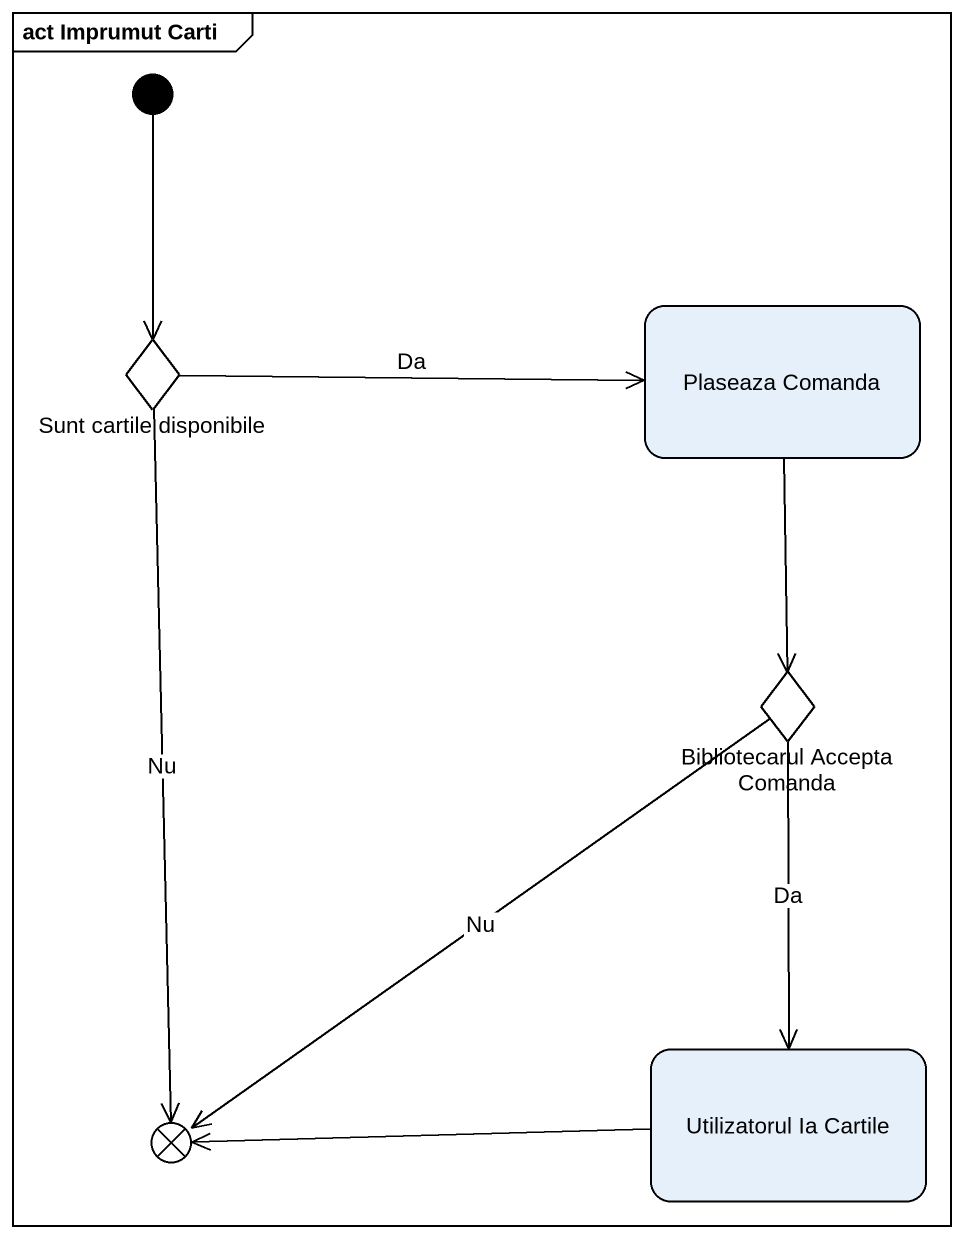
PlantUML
@startuml
mainframe act Imprumut Carti
hide empty description
state "Plaseaza Comanda" as Plaseaza_Comanda
state "Sunt cartile disponibile" as Sunt_cartile_disponibile <<choice>>
state "Bibliotecarul Accepta Comanda" as Bibliotecarul_Accepta <<choice>>
state "Utilizatorul Ia Cartile" as Utilizatorul_Ia_Cartile
state flowfinal1 <<end>>
[*] --> Sunt_cartile_disponibile
Plaseaza_Comanda --> Bibliotecarul_Accepta
Sunt_cartile_disponibile -right-> Plaseaza_Comanda : Da
Sunt_cartile_disponibile --> flowfinal1 : Nu
Bibliotecarul_Accepta --> Utilizatorul_Ia_Cartile : Da
Bibliotecarul_Accepta --> flowfinal1 : Nu
Utilizatorul_Ia_Cartile -left-> flowfinal1
@enduml
